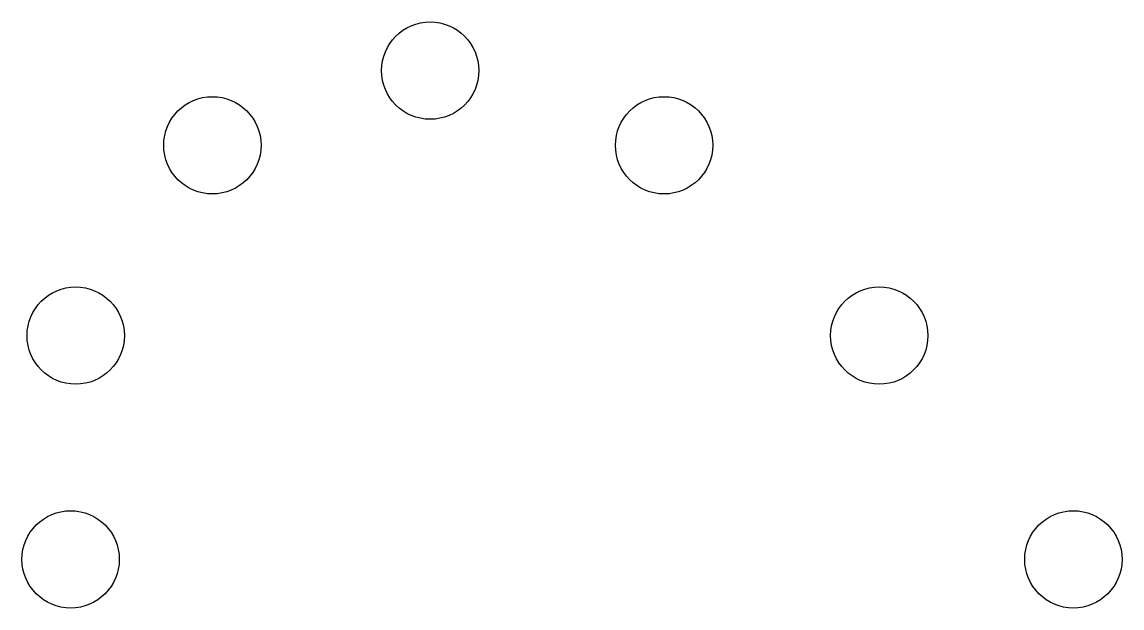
# Model space of a CAD drawing. Header units: millimetres. Extents: x 0 to 2440, y 0 to 1257.
# Drawn here: x 1015 to 1094.2, y 203.7 to 245.9 of the extents above; entities that cross this region are included whole.
import ezdxf

# ---------------------------------------------------------------- set-up
doc = ezdxf.new("R2010")
doc.units = ezdxf.units.MM
doc.layers.add('CUT_INSIDE', color=5, linetype='Continuous')

msp = doc.modelspace()

# ---------------------------------------------------------------- linework, layer by layer
at = {"layer": 'CUT_INSIDE'}
for centre in [(1044.39, 242.4), (1028.72, 237.026), (1061.216, 237.026), (1018.89, 223.334), (1076.69, 223.334), (1018.528, 207.233), (1090.653, 207.233)]:
    msp.add_circle(centre, 3.5, dxfattribs=at)

doc.saveas('drawing.dxf')
